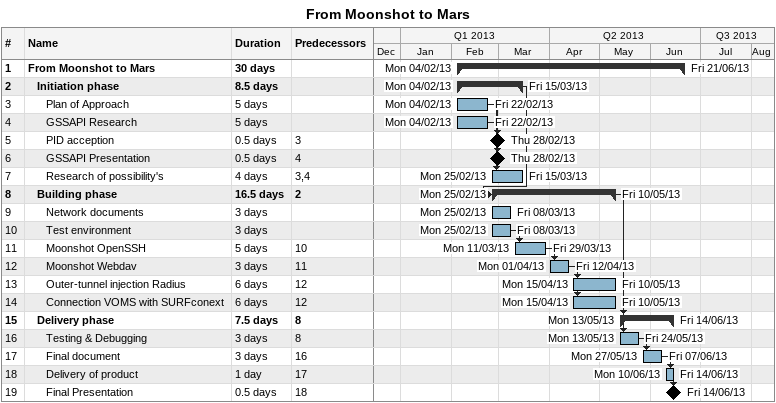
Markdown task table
From Moonshot to Mars

| ID | Level | Task | Duration | Start | Finish | Predecessors |
|---|---|---|---|---|---|---|
| 1 | 1 | **From Moonshot to Mars** | 30d | 2013-02-04 | 2013-06-21 |  |
| 2 | 2 | **Initiation phase** | 8.5d | 2013-02-04 | 2013-03-15 |  |
| 3 | 3 | Plan of Approach | 5d | 2013-02-04 | 2013-02-22 |  |
| 4 | 3 | GSSAPI Research | 5d | 2013-02-04 | 2013-02-22 |  |
| 5 | 3 | PID acception | 0.5d | 2013-02-28 | 2013-02-28 | 3 |
| 6 | 3 | GSSAPI Presentation | 0.5d | 2013-02-28 | 2013-02-28 | 4 |
| 7 | 3 | Research of possibility's | 4d | 2013-02-25 | 2013-03-15 | 3, 4 |
| 8 | 2 | **Building phase** | 16.5d | 2013-02-25 | 2013-05-10 | 2 |
| 9 | 3 | Network documents | 3d | 2013-02-25 | 2013-03-08 |  |
| 10 | 3 | Test environment | 3d | 2013-02-25 | 2013-03-08 |  |
| 11 | 3 | Moonshot OpenSSH | 5d | 2013-03-11 | 2013-03-29 | 10 |
| 12 | 3 | Moonshot Webdav | 3d | 2013-04-01 | 2013-04-12 | 11 |
| 13 | 3 | Outer-tunnel injection Radius | 6d | 2013-04-15 | 2013-05-10 | 12 |
| 14 | 3 | Connection VOMS with SURFconext | 6d | 2013-04-15 | 2013-05-10 | 12 |
| 15 | 2 | **Delivery phase** | 7.5d | 2013-05-13 | 2013-06-14 | 8 |
| 16 | 3 | Testing & Debugging | 3d | 2013-05-13 | 2013-05-24 | 8 |
| 17 | 3 | Final document | 3d | 2013-05-27 | 2013-06-07 | 16 |
| 18 | 3 | Delivery of product | 1d | 2013-06-10 | 2013-06-14 | 17 |
| 19 | 3 | Final Presentation | 0.5d | 2013-06-14 | 2013-06-14 | 18 |
